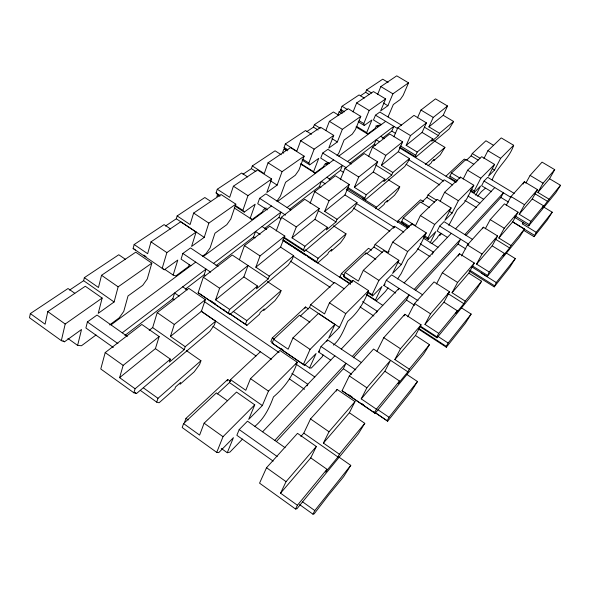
<?xml version="1.0" encoding="UTF-8"?>
<svg xmlns="http://www.w3.org/2000/svg" width="590" height="590" viewBox="0 0 590 590"><rect width="100%" height="100%" fill="white"/><g stroke="black" fill="none" stroke-linecap="round" stroke-linejoin="round"><path stroke-width="0.89" d="M470.237 190.209L474.139 192.591L474.227 190.998L480.798 178.224L494.568 164.418L481.698 156.674L467.597 170.215L463.165 179.043M471.816 266.901L487.17 276.562L489.191 272.012L504.45 253.449L492.185 245.831L476.565 264.084L489.191 272.012M469.05 270.994L494.221 286.873L496.249 282.536L515.291 258.597L506.168 252.933M74.812 293.289L68.027 288.517L30.333 313.592L29.5 317.752L61.345 340.651L64.502 341.78L81.516 329.508L77.615 345.408L81.486 345.747L96.052 334.965M125.264 259.202L118.774 254.755L84.348 277.661L98.464 287.507L101.532 275.294L135.73 252.181L151.829 263.155L118.14 286.821L114.099 301.984L98.235 313.356L102.151 298.053L85.299 286.253L47.79 311.601L45.098 324.19L30.333 313.592M61.345 340.651L65.188 324.021L102.151 298.053M69.561 290.088L83.633 280.685L84.348 277.661M127.374 336.447L97.026 315.038L87.401 321.948L85.897 327.988L113.302 347.473M135.383 250.086L133.104 248.442L134.159 244.533L164.101 224.613L170.658 229.001M105.204 352.569L100.772 368.986L133.871 392.785L136.504 393.515L209.789 331.492L214.31 324.994L215.675 321.152L201.374 311.358L170.466 336.418L185.223 346.706L184.235 349.649L169.419 362.12L170.385 359.155L155.406 348.631L159.167 336.573L141.821 324.441L105.204 352.569L123.148 365.372L119.608 377.652L135.095 388.766L133.871 392.785M514.723 217.378L528.677 225.904L530.852 221.346L543.604 205.829L532.261 198.985L519.207 214.244L530.852 221.346M165.443 226.036L176.307 218.779L177.148 215.933L190.091 224.539L193.638 213.064L221.066 194.53L235.838 204.155L208.838 223.116L204.236 237.372L191.566 246.45L196.109 232.054L180.702 221.803L151.003 241.87L147.655 253.707L134.159 244.533M151.829 263.155L147.264 278.974L142.758 285.317L128.03 295.944L123.745 311.446L119.18 317.855L109.637 324.913M196.109 232.054L166.867 252.594L162.206 268.258L164.3 269.778L177.789 260.05L173.158 275.065L175.872 275.921L188.689 266.429L189.272 264.6M149.181 330.319L152.655 327.605L157.22 312.619L188.815 288.355L205.364 299.632L201.374 311.358M523.957 230.476L534.053 236.664L536.214 232.305L552.225 212.186L543.56 206.95M218.079 266.437L190.511 247.94L182.848 253.442L181.078 259.135L190.872 265.743M124.91 335.445L172.804 298.776L174.618 292.979L206.072 269.084L210.637 272.16M219.908 196.241L217.629 194.752L216.102 192.915L217.282 189.243L241.635 173.04L247.675 176.926M170.466 336.418L174.301 324.471L205.364 299.632M216.862 196.61L217.548 194.486M200.932 360.748L199.604 364.495L194.213 371.811L180.024 384.311L180.665 382.438L175.532 386.959L174.891 388.84L159.086 402.771L156.734 402.144L157.987 398.309L200.932 360.748L186.337 350.556M243.014 174.22L251.384 168.622L252.306 165.945L264.239 173.578L268.037 162.796L290.523 147.603L304.152 156.166L282.042 171.697L277.145 185.105L266.798 192.524L271.666 178.991L257.483 169.927L233.389 186.211L229.694 197.326L217.282 189.243M293.665 255.706L292.22 259.334L288.237 265.102L229.923 314.455L198.152 292.729L203.307 277.219L232.209 255.02L268.236 278.93L269.306 276.149L293.665 255.706L280.589 247.144L255.839 267.204L269.306 276.149M185.26 289.24L204.192 274.741L206.072 269.084L182.848 253.442M235.838 204.155L230.786 219.03L226.811 224.672L214.959 233.227L210.121 247.852L206.102 253.545L202.495 256.215M266.105 207.901L263.199 210.047L262.572 211.773L252.085 219.532L250.175 218.366L255.19 204.199L244.231 212.105L242.859 210.365L247.955 195.644L271.666 178.991M215.564 299.853L219.613 288.237L248.014 265.537L243.862 276.917L215.564 299.853L229.65 309.425L257.513 286.047L243.862 276.917M290.848 209.952L265.861 193.859L259.622 198.336L257.712 203.697L267.292 209.9M239.407 259.755L244.437 245.624L269.704 226.221L284.845 236.081L280.589 247.144M227.445 400.699L216.39 392.911L183.593 423.591L182.177 427.529L216.737 452.382L218.735 452.633L233.419 437.684L227.261 452.729L221.272 448.437M184.626 422.152L185.99 418.369L227.74 379.466L230.727 381.553M287.389 150.819L285.081 149.366L284.078 147.441L285.324 143.982L305.524 130.545L311.491 134.262M215.984 265.707L253.538 236.951L255.514 231.487L280.98 212.142L278.974 217.474L264.438 228.61M229.923 314.455L228.271 313.231L229.65 309.425M325.805 130.641L329.39 121.348L348.159 108.671L360.8 116.378L342.355 129.335L337.347 141.954L328.733 148.127L333.741 135.39L320.621 127.27L300.671 140.752L296.807 151.195L285.324 143.982M255.839 267.204L260.028 255.927L284.845 236.081M306.8 131.607L313.46 127.152L314.404 124.638L333.431 111.982L338.83 115.293M304.152 156.166L298.872 170.163L295.317 175.237L285.567 182.273L280.457 196.072L276.872 201.197M276.186 231.015L281.371 217.26L304.757 199.295L319.264 208.565L314.935 219.296L292.021 237.873L304.912 246.266L327.465 227.342L314.935 219.296M260.36 351.773L230.55 379.665L245.794 390.3L250.499 378.655L279.896 350.431L297.249 362.253L268.457 391.118L262.344 405.551L248.707 419.379L254.762 404.851L236.516 392.077L204.118 423.185L199.619 435.096L183.593 423.591M257.513 286.047L256.451 288.849L268.236 278.93M281.054 290.671L279.638 294.226L274.955 300.649L263.597 310.657L264.291 308.872L260.19 312.479L259.497 314.271L246.908 325.363L245.433 324.257L246.819 320.613L281.054 290.671L267.322 281.526M325.134 163.364L326.683 164.337L327.325 162.715L324.301 164.949L323.659 166.579L314.92 173.047L313.585 171.683L318.77 158.319L309.698 164.868L308.836 163.017L314.131 149.159L333.741 135.39M227.172 380.948L227.74 379.466M217.216 394.017L229.436 382.549L230.55 379.665M351.367 163.954L327.893 149.336L322.708 153.053L320.739 158.105L329.308 163.474M337.915 114.954L339.139 111.805L341.367 110.308M342.93 112.41L341.404 111.481L340.784 109.504L342.053 106.252L359.074 94.931L364.288 98.08M292.021 237.873L296.298 226.921L319.264 208.565M310.111 203.292L314.713 191.647L335.378 175.783L349.317 184.537L344.958 194.958L324.692 211.382L337.067 219.281L357.002 202.562L344.958 194.958M289.439 209.465L319.389 186.521L321.432 181.373L342.473 165.392L340.415 170.429L329.043 179.131M216.737 452.382L223.02 436.674L254.762 404.851M353.056 111.938L356.662 102.926L373.441 91.583L385.646 98.928L380.616 110.942L387.888 105.721L392.918 93.817L408.538 82.843L396.746 75.837L380.845 86.583L377.563 94.547M360.372 95.816L365.63 92.306L366.589 89.931L382.726 79.193L388.154 82.43M357.002 202.562L355.527 205.991L351.965 211.168L304.462 251.369L303.459 249.865L304.912 246.266M360.8 116.378L355.438 129.557L352.23 134.181L344.066 140.066L338.844 153.083L336.993 155.745M308.518 308.961L305.539 306.977L272.307 337.945L270.832 341.558L273.111 343.115M324.692 211.382L329.036 200.748L349.317 184.537M305.015 364.834L309.573 367.939L316.07 353.535L304.536 365.276L272.108 343.1L273.649 339.346L299.462 315.193L309.824 322.133M340.312 179.751L344.966 168.408L364.281 153.577L377.681 161.859L373.308 171.978L354.361 187.332L366.25 194.796L384.879 179.161L373.308 171.978M375.992 125.744L377.563 126.695L378.212 125.161L375.646 127.057L374.997 128.598L367.607 134.063L366.692 132.58L371.936 119.962L364.296 125.471L363.794 123.561L369.163 110.507L385.646 98.928M285.132 447.722L247.49 421.164L239.201 429.579L236.848 435.295L273.177 461.122M327.465 227.342L326.366 229.989L335.968 221.906L337.067 219.281M401.561 125.191L379.849 112.041L375.476 115.183L373.485 119.947L381.295 124.697M346.013 233.854L344.56 237.224L340.43 242.94L331.13 251.133L331.853 249.445L328.505 252.387L327.782 254.084L317.523 263.125L316.638 261.739L318.084 258.28L346.013 233.854L333.475 225.815M354.361 187.332L358.727 177.007L377.681 161.859M368.639 156.431L372.533 147.234L389.754 134.011L402.66 141.88L398.294 151.711L381.406 165.407L392.844 172.479L409.453 158.54L398.294 151.711M349.759 163.275L374.112 144.624L376.177 139.756L393.854 126.334L397.645 128.635M304.942 308.393L305.539 306.977M300.273 316.107L309.514 307.434L310.694 304.691L324.552 313.91L329.456 302.84L352.842 280.39L368.639 290.678L345.755 313.622L339.434 327.354L328.637 338.299L334.943 324.456L318.408 313.452L292.987 337.856L288.156 349.214L273.649 339.346M388.08 116.835L393.324 104.526L400.256 99.526L403.184 95.285L408.538 82.843M382.291 138.362L391.79 131.083L393.854 126.334L375.476 115.183M409.453 158.54L407.978 161.785L404.762 166.491L365.321 199.87L364.775 198.196L366.25 194.796M381.406 165.407L385.779 155.377L402.66 141.88M393.877 136.784L397.771 127.853L413.988 115.389L426.437 122.875L422.086 132.425L406.171 145.332L417.189 152.05L432.839 138.916L422.086 132.425M297.249 362.253C292.92 376.081 284.417 387.615 273.45 396.93C269.46 407.992 264.114 418.671 254.895 426.312M350.438 283.731L339.936 276.953L341.455 273.524L368.536 248.287L371.545 250.219M384.879 179.161L383.773 181.661L391.738 174.957L392.844 172.479M304.536 365.276L303.4 364.406L310.067 349.405L334.943 324.456M351.979 282.374L344.309 277.374L343.564 276.017L345.15 272.462L365.999 252.955L375.837 259.283M375.793 208.801L376.523 207.164L399.747 186.853L388.36 179.788M417.425 117.941L420.95 110.05L435.516 98.862L447.537 106.001L443.215 115.293L428.923 126.887L439.557 133.281L453.607 121.488L443.215 115.293M406.171 145.332L410.529 135.589L426.437 122.875M295.538 509.015L297.412 505.261L280.56 493.174L310.753 457.884L316.329 446.497L297.522 433.348L266.533 467.723L259.556 483.151L295.538 509.015L296.91 508.794L358.329 433.834L364.782 423.325L349.361 412.764L354.988 401.598L337.126 389.43L310.517 418.937L303.806 433.149L300.863 436.445M330.784 360.217L318.563 351.972L321.041 346.507L327.575 339.87L361.272 362.467M352.082 282.057L352.842 280.39M365.402 254.268L365.999 252.955M326.867 341.426L327.575 339.87M307.08 385.845L307.803 384.26L334.855 355.807M399.747 186.853L398.287 190.046L394.592 195.202L386.841 202.031L387.571 200.423L384.783 202.879L384.06 204.487L378.161 209.686M323.084 354.951L322.28 356.707L311.284 368.072L309.573 367.939M453.607 121.488L449.226 128.863L415.95 157.021L415.721 155.259L417.189 152.05M428.923 126.887L433.259 117.417L447.537 106.001M366.759 253.744L373.92 247.026L375.115 244.422L394.533 226.258L403.789 232.106M375.115 244.422L387.814 252.542L392.756 242.07L411.798 223.787L426.282 232.888L407.661 251.554L401.333 264.563L392.571 273.45L398.914 260.323L383.802 250.662L363.329 270.323L358.396 281.083L345.15 272.462M432.839 138.916L431.74 141.283L438.459 135.626L439.557 133.281M393.582 228.301L394.533 226.258M397.336 222.378L398.095 220.756L420.589 199.796L423.672 201.714M368.639 290.678C364.17 302.449 357.606 313.179 347.783 321.24C343.793 329.596 340.673 338.852 333.49 345.128M408.944 227.334L402.033 222.983L401.702 221.434L403.287 218.071L420.478 201.987L429.373 207.518M388.08 287.913L385.418 291.497L376.479 300.73L375.417 300.118L381.996 286.408L372.688 295.885L372.128 294.646L378.891 280.398L398.914 260.323M433.702 140.553L444.926 147.338L440.147 155.045L433.584 160.834L434.306 159.307L431.954 161.38L431.231 162.906L427.964 165.79M280.56 493.174L286.054 481.654L316.329 446.497M411.046 225.365L411.798 223.787M276.599 441.298L343.373 368.721L345.976 363.3L274.763 440.406M395.669 293.06L383.847 285.405L386.339 280.213L391.627 274.844L422.706 294.86M421.179 202.695L426.85 197.385L428.03 194.921L444.182 179.81L452.545 184.935M440.155 201.345L444.631 192.266L460.443 177.089L473.807 185.238L458.364 200.725L452.124 213.042L444.875 220.394L451.136 207.968L437.234 199.368L420.39 215.542L415.471 225.727L403.287 218.071M336.33 391.089L337.126 389.43M376.472 312.759L377.209 311.247L398.965 288.37L398.228 289.845M429.461 344.656L423.568 354.199L375.122 413.332L342.075 390.735L349.302 375.919L373.536 349.044L407.882 371.825L409.312 369.163L429.461 344.656L415.463 335.496L394.865 359.568L409.312 369.163M456.21 181.632L449.978 177.826L449.934 176.159L451.498 172.973L465.916 159.484L473.763 164.234M426.282 232.888L419.556 246.495L415.987 251.79L407.742 260.19L401.178 273.583L397.579 278.93M310.753 457.884L326.985 469.293L325.562 472.089L337.952 456.992L339.383 454.212L323.416 443.083L329.014 431.762L354.988 401.598M430.095 243.014L435.803 231.627L428.141 239.422L427.964 237.962L434.675 224.473L451.136 207.968M459.632 178.704L460.443 177.089M466.653 160.045L471.108 155.863L472.273 153.54L485.917 140.774L493.491 145.295M376.966 351.264L383.773 337.694L404.873 314.286L421.083 324.847L415.463 335.496M472.59 239.437L444.034 221.648L439.668 226.081L437.197 231.007L447.213 237.276M353.395 357.82L406.51 300.089L409.113 294.926L352.296 356.449M432.315 254.275L433.407 252.129L451.276 233.338M361.242 398.877L366.877 387.792L390.521 360.343L384.879 371.25L361.242 398.877L376.405 409.18L374.495 412.808L375.122 413.332M483.933 158.518L487.915 150.708L501.249 137.905L513.661 145.28C509.266 158.784 497.105 166.778 492.185 179.847M404.069 315.871L404.873 314.286M473.807 185.238L467.206 198.122L463.991 202.923L457.125 209.915L448.798 225.387M407.771 316.823L414.593 303.503L434.063 281.917L449.536 291.799L443.968 302.183L424.962 324.397L438.746 333.365L457.331 310.76L443.968 302.183M475.761 195.32L480.555 186.056L474.139 192.591M514.237 193.402L487.694 177.332L484.029 181.049L481.61 185.717L491.544 191.765M299.58 504.583L312.936 514.163L314.795 510.571L350.77 465.355L338.417 456.726M494.568 164.418L488.461 176.181L494.553 170.001L500.645 158.334L513.661 145.28M394.865 359.568L400.499 348.742L421.083 324.847M436.438 284.026L442.33 272.742L459.477 253.73L474.301 263.044L468.799 273.155L452.051 292.736L465.23 301.151L481.602 281.238L468.799 273.155M415.331 290.494L458.047 244.061L460.606 239.164L414.224 289.395M458.216 256.112L459.477 253.73M424.962 324.397L430.56 313.836L449.536 291.799M461.572 255.942L467.413 244.916L483.394 227.202L497.599 235.978L492.185 245.831M350.77 465.355L343.609 476.72L328.328 495.386L314.116 513.905L312.936 514.163M384.879 371.25L399.541 381.051L398.11 383.729L407.882 371.825M482.568 228.743L483.394 227.202M466.004 235.41L500.917 197.466L503.41 192.812L484.029 181.049M485.282 228.809L490.216 219.635L504.421 203.882L518.072 212.201L512.74 221.803L498.852 238.036L510.97 245.529L524.54 229.023L512.74 221.803M452.051 292.736L457.597 282.44L474.301 263.044M417.477 381.531L411.009 391.76L387.667 421.194L387.151 420.744L389.039 417.27L417.477 381.531L407.034 374.576M506.279 205.276L511.021 196.551L524.377 181.75L537.505 189.641L532.261 198.985M420.036 326.749L436.998 337.805L436.858 336.831L438.746 333.365M476.565 264.084L482.037 254.054L497.599 235.978M523.094 184.087L524.377 181.75M525.845 183.129L530.1 175.4L542.055 162.139L554.711 169.655L549.563 178.763L537.859 192.436L549.076 199.184L560.5 185.282L549.563 178.763M457.331 310.76L455.923 313.32L463.829 303.695L465.23 301.151M498.852 238.036L504.244 228.264L518.072 212.201M481.602 281.238L476.189 289.978L436.998 337.805M519.207 214.244L524.51 204.73L537.505 189.641M418.959 329.36L446.335 347.237L446.254 346.352L448.112 343.026L471.152 314.064L461.446 307.84M537.859 192.436L543.073 183.173L554.711 169.655M504.45 253.449L503.086 255.883L509.605 247.94L510.97 245.529M471.152 314.064L465.274 323.364L446.335 347.237M536.214 232.305L522.364 223.831L523.227 222.305M524.54 229.023L519.525 237.077L487.17 276.562M543.604 205.829L542.284 208.145L549.076 199.184M515.291 258.597L509.893 267.115L494.221 286.873M560.5 185.282L555.839 192.753L528.677 225.904M552.225 212.186L547.232 220.048L534.053 236.664M297.412 505.261L326.985 469.293M339.383 454.212L364.782 423.325M376.405 409.18L399.541 381.051M522.364 223.831L523.537 222.423M323.416 443.083L349.361 412.764M464.824 234.599L503.41 192.812L511.014 197.429M455.554 228.832L494.774 187.576M262.594 431.821L307.803 384.26L291.91 373.374M341.271 349.059L377.209 311.247L362.57 301.66M404.15 282.912L433.407 252.129L420.183 243.773M242.527 439.085L229.923 452.102L227.261 452.729M431.74 243.648L437.293 237.91L438.097 236.325L440.664 233.677L439.86 235.263L441.748 233.308M477.568 196.315L481.47 191.58L485.4 188.225M318.563 351.972L319.751 350.755M383.847 285.405L385.019 284.21M387.814 252.542L389.127 251.266M310.694 304.691L334.478 282.44L344.184 288.798M445.988 176.13L464.315 159.057L465.834 159.978M425.316 164.492L444.926 147.338M135.095 388.766L170.385 359.155M185.223 346.706L215.675 321.152M119.608 377.652L155.406 348.631M123.148 365.372L159.167 336.573M122.233 332.819L174.618 292.979L179.161 296.092M213.551 263.398L255.514 231.487L260.131 234.518M287.065 207.518L321.432 181.373L325.319 183.829M347.517 161.557L376.177 139.756L379.318 141.681M326.683 164.337L328.741 162.818M377.563 126.695L381 124.151M110.986 324.891L195.718 262.108M203.277 256.51L271.459 205.984M277.61 201.426L333.66 159.897M338.771 156.114L385.661 121.363M177.148 215.933L204.833 197.517L210.755 201.397M252.306 165.945L275.051 150.811L281.246 154.728M339.936 276.953L341.241 277.728M420.95 110.05L433.259 117.417M530.1 175.4L543.073 183.173M380.845 86.583L392.918 93.817M487.915 150.708L500.645 158.334M366.589 89.931L371.744 93.036M472.273 153.54L480.031 158.209M424.306 127.101L438.459 135.626M534.577 193.535L547.763 201.47M365.63 92.306L369.465 94.614M383.286 102.948L387.888 105.721M471.108 155.863L478.143 160.104M492.208 168.585L494.553 170.001M356.662 102.926L369.163 110.507M397.771 127.853L410.529 135.589M467.597 170.215L480.798 178.224M511.021 196.551L524.51 204.73M500.917 197.466L508.484 202.068M391.79 131.083L395.573 133.384M342.053 106.252L347.392 109.504M451.498 172.973L459.757 178.01M340.784 109.504L344.619 111.849M359.192 120.751L363.794 123.561M400.485 145.959L415.721 155.259M449.934 176.159L457.766 180.946M471.093 189.088L474.227 190.998M515.033 215.911L529.068 224.473M358.189 121.739L364.296 125.471M399.504 146.976L415.95 157.021M380.698 136.327L384.628 138.731M399.563 147.861L456.144 182.458M470.289 191.108L483.652 199.273M339.139 111.805L342.119 113.627M356.581 126.385L366.692 132.58M513.389 222.423L534.466 235.329M356.006 126.961L367.607 134.063M408.376 159.492L443.709 181.152M468.047 196.072L479.825 203.292M374.112 144.624L375.675 145.583M406.178 164.322L439.801 184.987M464.824 200.364L476.558 207.569M372.533 147.234L385.779 155.377M490.216 219.635L504.244 228.264M329.39 121.348L342.355 129.335M444.631 192.266L458.364 200.725M314.404 124.638L320.311 128.288M428.03 194.921L436.622 200.239M375.646 164.994L391.738 174.957M495.099 238.957L509.605 247.94M313.46 127.152L318.084 130.021M331.949 138.613L337.347 141.954M426.85 197.385L434.505 202.127M449.064 211.146L452.124 213.042M322.708 153.053L346.345 167.818M439.668 226.081L468.829 244.297M344.966 168.408L358.727 177.007M420.39 215.542L434.675 224.473M467.413 244.916L482.037 254.054M300.671 140.752L314.131 149.159M340.415 170.429L343.505 172.361M458.047 244.061L465.842 248.943M284.078 147.441L287.95 149.875M302.648 159.123L308.836 163.017M347.805 187.517L364.775 198.196M401.702 221.434L409.423 226.294M424.874 236.015L427.964 237.962M472.671 266.083L487.347 275.309M346.913 188.284L365.321 199.87M423.539 236.524L428.141 239.422M302.006 160.023L309.698 164.868M286.165 150.288L283.901 148.864L282.699 152.205L283.709 153.186M362.385 198.269L376.523 207.164M398.095 220.756L408.7 227.43M481.256 273.104L496.249 282.536M326.823 177.28L330.71 179.729M346.256 189.523L407.668 228.212M423.214 238.006L437.987 247.313M301.232 163.887L313.585 171.683M469.883 270.227L494.435 285.707M300.332 163.85L314.92 173.047M356.426 203.484L394.526 227.556M319.389 186.521L320.938 187.502M353.447 208.1L389.828 231.155M417.698 248.81L430.088 256.657M314.713 191.647L329.036 200.748M442.33 272.742L457.597 282.44M268.037 162.796L282.042 171.697M392.756 242.07L407.661 251.554M318.548 210.77L335.968 221.906M447.803 293.444L463.829 303.695M251.384 168.622L255.935 171.528M270.323 180.747L277.145 185.105M373.92 247.026L382.298 252.38M397.52 262.13L401.333 264.563M259.622 198.336L285.553 215.099M386.339 280.213L418.059 300.708M281.371 217.26L296.298 226.921M363.329 270.323L378.891 280.398M233.389 186.211L247.955 195.644M414.593 303.503L430.56 313.836M264.689 208.1L266.201 209.089M406.51 300.089L414.667 305.377M278.974 217.474L281.253 218.949M305.074 249.806L318.084 258.28M341.455 273.524L344.427 275.464M437.728 336.256L448.112 343.026M216.102 192.915L219.923 195.408M235.211 205.379L242.859 210.365M284.299 237.372L303.459 249.865M343.564 276.017L352.053 281.555M367.496 291.622L372.128 294.646M420.22 325.99L436.858 336.831M235.108 206.153L244.231 212.105M283.126 237.46L304.462 251.369M367.319 292.382L372.688 295.885M234.274 207.982L252.085 219.532M282.949 239.746L316.638 261.739M366.936 294.58L376.479 300.73M418.701 328.372L446.254 346.352M262.056 226.523L266.665 229.532M282.817 240.078L350.497 284.277M366.648 294.823L382.799 305.369M283.274 240.764L291.644 246.229M293.171 247.225L305.347 255.175M307.626 256.665L316.004 262.13M293.252 256.222L334.073 282.979M253.538 236.951L255.072 237.962M290.332 261.127L330.186 287.323M360.077 306.962L373.876 316.034M244.437 245.624L260.028 255.927M383.773 337.694L400.499 348.742M193.638 213.064L208.838 223.116M329.456 302.84L345.755 313.622M176.307 218.779L204.236 237.372M309.514 307.434L339.434 327.354M321.041 346.507L355.777 369.901M204.192 274.741L205.704 275.766M343.373 368.721L351.625 374.296M151.003 241.87L166.867 252.594M203.307 277.219L219.613 288.237M292.987 337.856L310.067 349.405M349.302 375.919L366.877 387.792M233.183 311.35L246.819 320.613M272.307 337.945L274.527 339.457M377.843 409.667L389.039 417.27M143.805 255.079L146.062 256.62M164.876 269.431L173.158 275.065M213.927 302.818L215.431 303.835M229.68 313.541L245.433 324.257M280.707 348.284L282.986 349.841M374.997 412.469L387.151 420.744M210.409 300.517L212.695 302.073M223.337 309.315L224.856 310.355M228.662 312.943L246.908 325.363M349.184 394.998L352.201 397.055M362.009 403.73L363.521 404.755M373.33 411.437L387.667 421.194M198.152 292.729L228.271 313.231M272.108 343.1L303.4 364.406M342.075 390.735L374.495 412.808M133.104 248.442L164.3 269.778M182.723 286.829L187.273 289.933M204.73 301.844L279.107 352.591M295.804 363.986L314.772 376.929M201.102 311.137L271.415 359.354M172.804 298.776L174.316 299.816M212.924 326.344L256.067 355.999M289.373 378.891L304.514 389.289M157.22 312.619L174.301 324.471M310.517 418.937L329.014 431.762M101.532 275.294L118.14 286.821M250.499 378.655L268.457 391.118M152.655 327.605L184.235 349.649M303.806 433.149L337.952 456.992M83.633 280.685L114.099 301.984M229.436 382.549L262.344 405.551M87.401 321.948L117.934 343.601M239.201 429.579L277.234 456.549M204.118 423.185L223.02 436.674M266.533 467.723L286.054 481.654M47.79 311.601L65.188 324.021M143.363 387.844L157.987 398.309M185.99 418.369L188.24 419.977M302.316 501.64L314.795 510.571M67.946 338.476L77.615 345.408M140.295 390.351L156.734 402.144M135.007 392.439L136.504 393.515M63.034 340.725L64.502 341.78"/></g></svg>
